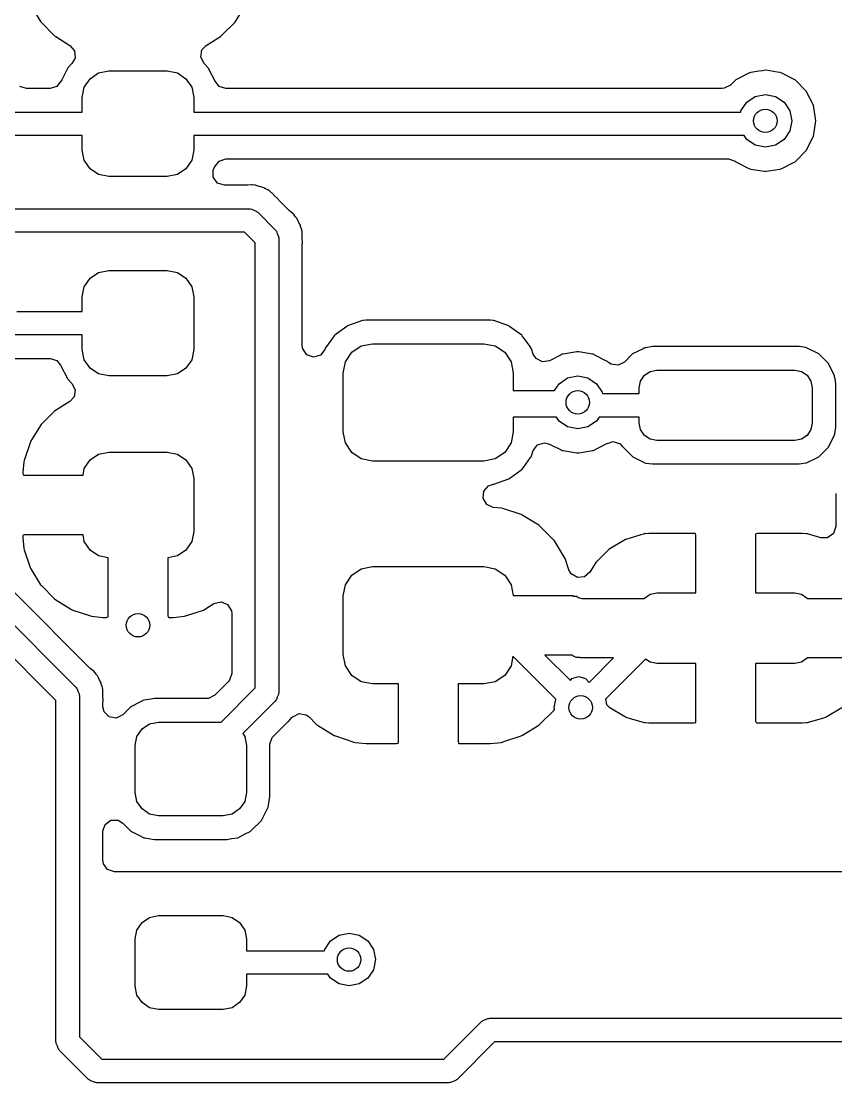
# Model space of a CAD drawing. Extents: x 97 to 313, y -173 to 213.
# Drawn here: x 199.25 to 206.2, y -153.3 to -144.25 of the extents above; entities that cross this region are included whole.
import ezdxf

# ---------------------------------------------------------------- set-up
doc = ezdxf.new("R2010")
doc.units = 0
doc.layers.add('BLACK', color=7, linetype='CONTINUOUS')

msp = doc.modelspace()

# ---------------------------------------------------------------- linework, layer by layer
at = {"layer": 'BLACK', "linetype": 'CONTINUOUS'}
for p, q in [((199.335, -144.118), (199.419, -144.254)), ((201.082, -144.252), (201.166, -144.117)), ((199.419, -144.254), (199.426, -144.262)), ((199.426, -144.262), (199.539, -144.375)), ((200.962, -144.374), (201.075, -144.261)), ((201.075, -144.261), (201.082, -144.252)), ((199.539, -144.375), (199.548, -144.382)), ((199.548, -144.382), (199.669, -144.457)), ((200.831, -144.457), (200.954, -144.381)), ((200.954, -144.381), (200.962, -144.374)), ((199.669, -144.457), (199.709, -144.504)), ((199.709, -144.504), (199.713, -144.565)), ((200.785, -144.557), (200.795, -144.496)), ((200.795, -144.496), (200.831, -144.457)), ((199.713, -144.565), (199.687, -144.611)), ((200.813, -144.611), (200.785, -144.557)), ((199.648, -144.654), (199.599, -144.75)), ((199.651, -144.647), (199.648, -144.654)), ((199.648, -144.654), (199.648, -144.654)), ((199.687, -144.611), (199.651, -144.647)), ((199.841, -144.741), (199.914, -144.692)), ((199.914, -144.692), (200, -144.675)), ((200, -144.675), (200.5, -144.675)), ((200.5, -144.675), (200.586, -144.692)), ((200.586, -144.692), (200.659, -144.741)), ((200.849, -144.647), (200.813, -144.611)), ((200.852, -144.654), (200.849, -144.647)), ((200.91, -144.767), (200.852, -144.654)), ((200.852, -144.654), (200.852, -144.654)), ((205.467, -144.69), (205.46, -144.694)), ((205.475, -144.689), (205.467, -144.69)), ((205.545, -144.678), (205.475, -144.689)), ((205.475, -144.689), (205.475, -144.689)), ((205.576, -144.673), (205.545, -144.678)), ((205.6, -144.669), (205.576, -144.673)), ((205.637, -144.675), (205.6, -144.669)), ((205.7, -144.685), (205.637, -144.675)), ((205.725, -144.689), (205.7, -144.685)), ((205.733, -144.69), (205.725, -144.689)), ((205.725, -144.689), (205.725, -144.689)), ((205.74, -144.694), (205.733, -144.69)), ((199.588, -144.766), (199.559, -144.806)), ((199.59, -144.767), (199.588, -144.766)), ((199.599, -144.75), (199.59, -144.767)), ((199.792, -144.814), (199.841, -144.741)), ((200.659, -144.741), (200.708, -144.814)), ((200.912, -144.766), (200.91, -144.767)), ((200.941, -144.806), (200.912, -144.766)), ((205.347, -144.751), (205.303, -144.796)), ((205.354, -144.748), (205.347, -144.751)), ((205.46, -144.694), (205.354, -144.748)), ((205.354, -144.748), (205.354, -144.748)), ((205.46, -144.694), (205.46, -144.694)), ((205.846, -144.748), (205.74, -144.694)), ((205.74, -144.694), (205.74, -144.694)), ((205.853, -144.751), (205.846, -144.748)), ((205.846, -144.748), (205.846, -144.748)), ((205.949, -144.847), (205.853, -144.751)), ((199.299, -144.825), (199.241, -144.806)), ((199.501, -144.825), (199.299, -144.825)), ((199.559, -144.806), (199.501, -144.825)), ((199.775, -144.9), (199.792, -144.814)), ((200.708, -144.814), (200.725, -144.9)), ((200.999, -144.825), (200.941, -144.806)), ((205.233, -144.825), (200.999, -144.825)), ((205.248, -144.823), (205.233, -144.825)), ((205.303, -144.796), (205.248, -144.823)), ((206.01, -144.967), (205.949, -144.847)), ((199.775, -145.025), (199.775, -144.9)), ((200.725, -144.9), (200.725, -145.025)), ((205.392, -145.014), (205.441, -144.941)), ((205.441, -144.941), (205.514, -144.892)), ((205.514, -144.892), (205.6, -144.875)), ((205.6, -144.875), (205.686, -144.892)), ((205.686, -144.892), (205.759, -144.941)), ((205.759, -144.941), (205.808, -145.014)), ((199.066, -145.025), (199.775, -145.025)), ((200.725, -145.025), (205.39, -145.025)), ((205.39, -145.025), (205.392, -145.014)), ((205.808, -145.014), (205.825, -145.1)), ((206.031, -145.1), (206.01, -144.967)), ((205.825, -145.1), (205.808, -145.186)), ((206.01, -145.233), (206.031, -145.1)), ((199.775, -145.225), (199.025, -145.225)), ((199.775, -145.35), (199.775, -145.225)), ((205.418, -145.225), (200.725, -145.225)), ((200.725, -145.225), (200.725, -145.35)), ((205.441, -145.259), (205.418, -145.225)), ((205.808, -145.186), (205.759, -145.259)), ((206.006, -145.24), (206.01, -145.233)), ((205.514, -145.308), (205.441, -145.259)), ((205.6, -145.325), (205.514, -145.308)), ((205.686, -145.308), (205.6, -145.325)), ((205.759, -145.259), (205.686, -145.308)), ((205.949, -145.353), (205.977, -145.298)), ((205.977, -145.298), (206.006, -145.24)), ((205.977, -145.298), (205.977, -145.298)), ((206.006, -145.24), (206.006, -145.24)), ((199.792, -145.436), (199.775, -145.35)), ((200.725, -145.35), (200.708, -145.436)), ((205.853, -145.449), (205.949, -145.353)), ((199.841, -145.509), (199.792, -145.436)), ((200.708, -145.436), (200.659, -145.509)), ((200.892, -145.52), (200.898, -145.506)), ((200.898, -145.506), (200.91, -145.483)), ((200.91, -145.483), (200.912, -145.484)), ((200.912, -145.484), (200.941, -145.444)), ((200.941, -145.444), (200.999, -145.425)), ((200.999, -145.425), (205.285, -145.425)), ((205.285, -145.425), (205.342, -145.444)), ((205.342, -145.444), (205.347, -145.449)), ((205.347, -145.449), (205.354, -145.452)), ((205.354, -145.452), (205.354, -145.452)), ((205.354, -145.452), (205.459, -145.506)), ((205.459, -145.506), (205.467, -145.51)), ((205.733, -145.51), (205.74, -145.506)), ((205.74, -145.506), (205.846, -145.452)), ((205.846, -145.452), (205.853, -145.449)), ((205.846, -145.452), (205.846, -145.452)), ((199.914, -145.558), (199.841, -145.509)), ((200, -145.575), (199.914, -145.558)), ((200.5, -145.575), (200, -145.575)), ((200.586, -145.558), (200.5, -145.575)), ((200.659, -145.509), (200.586, -145.558)), ((200.892, -145.581), (200.892, -145.52)), ((200.928, -145.631), (200.892, -145.581)), ((205.467, -145.51), (205.475, -145.511)), ((205.475, -145.511), (205.475, -145.511)), ((205.475, -145.511), (205.592, -145.53)), ((205.592, -145.53), (205.6, -145.531)), ((205.6, -145.531), (205.608, -145.53)), ((205.608, -145.53), (205.725, -145.511)), ((205.725, -145.511), (205.733, -145.51)), ((205.725, -145.511), (205.725, -145.511)), ((200.987, -145.649), (200.928, -145.631)), ((201.173, -145.649), (200.987, -145.649)), ((201.186, -145.649), (201.173, -145.649)), ((201.215, -145.645), (201.186, -145.649)), ((201.224, -145.647), (201.215, -145.645)), ((201.247, -145.649), (201.224, -145.647)), ((201.224, -145.647), (201.224, -145.647)), ((201.224, -145.647), (201.224, -145.647)), ((201.253, -145.649), (201.247, -145.649)), ((201.259, -145.65), (201.253, -145.649)), ((201.266, -145.653), (201.259, -145.65)), ((201.284, -145.66), (201.266, -145.653)), ((201.266, -145.653), (201.266, -145.653)), ((201.298, -145.664), (201.284, -145.66)), ((201.324, -145.671), (201.298, -145.664)), ((201.331, -145.676), (201.324, -145.671)), ((201.333, -145.677), (201.331, -145.676)), ((201.331, -145.676), (201.331, -145.676)), ((201.353, -145.687), (201.333, -145.677)), ((201.363, -145.692), (201.353, -145.687)), ((201.37, -145.698), (201.363, -145.692)), ((201.385, -145.712), (201.37, -145.698)), ((201.389, -145.715), (201.385, -145.712)), ((201.393, -145.718), (201.389, -145.715)), ((201.407, -145.732), (201.393, -145.718)), ((201.409, -145.734), (201.407, -145.732)), ((201.445, -145.768), (201.409, -145.734)), ((201.448, -145.772), (201.445, -145.768)), ((201.45, -145.775), (201.448, -145.772)), ((201.543, -145.868), (201.45, -145.775)), ((199.091, -145.85), (201.2, -145.85)), ((201.2, -145.85), (201.208, -145.852)), ((201.208, -145.852), (201.216, -145.851)), ((201.216, -145.851), (201.237, -145.862)), ((201.237, -145.862), (201.259, -145.869)), ((201.259, -145.869), (201.264, -145.876)), ((201.553, -145.877), (201.543, -145.868)), ((201.264, -145.876), (201.271, -145.879)), ((201.271, -145.879), (201.421, -146.029)), ((201.576, -145.895), (201.553, -145.877)), ((201.581, -145.902), (201.576, -145.895)), ((201.581, -145.903), (201.581, -145.902)), ((201.596, -145.921), (201.581, -145.903)), ((201.6, -145.925), (201.596, -145.921)), ((201.604, -145.93), (201.6, -145.925)), ((201.607, -145.936), (201.604, -145.93)), ((201.615, -145.954), (201.607, -145.936)), ((201.607, -145.936), (201.607, -145.936)), ((201.621, -145.967), (201.615, -145.954)), ((201.159, -146.05), (199.05, -146.05)), ((201.25, -146.141), (201.159, -146.05)), ((201.421, -146.029), (201.424, -146.036)), ((201.424, -146.036), (201.431, -146.041)), ((201.431, -146.041), (201.438, -146.063)), ((201.635, -145.99), (201.621, -145.967)), ((201.637, -146.001), (201.635, -145.99)), ((201.644, -146.022), (201.637, -146.001)), ((201.645, -146.024), (201.644, -146.022)), ((201.648, -146.033), (201.645, -146.024)), ((201.645, -146.024), (201.645, -146.024)), ((201.649, -146.042), (201.648, -146.033)), ((201.649, -146.062), (201.649, -146.042)), ((201.25, -149.934), (201.25, -146.141)), ((201.438, -146.063), (201.449, -146.084)), ((201.449, -146.084), (201.448, -146.092)), ((201.448, -146.092), (201.45, -146.1)), ((201.45, -146.1), (201.45, -149.975)), ((201.65, -146.068), (201.649, -146.062)), ((201.65, -146.072), (201.65, -146.068)), ((201.65, -146.092), (201.65, -146.072)), ((201.651, -146.095), (201.65, -146.092)), ((201.652, -146.145), (201.651, -146.095)), ((201.65, -146.154), (201.651, -146.149)), ((201.65, -147.017), (201.65, -146.154)), ((201.651, -146.149), (201.652, -146.145)), ((199.841, -146.441), (199.914, -146.392)), ((199.914, -146.392), (200, -146.375)), ((200, -146.375), (200.5, -146.375)), ((200.5, -146.375), (200.586, -146.392)), ((200.586, -146.392), (200.659, -146.441)), ((199.792, -146.514), (199.841, -146.441)), ((200.659, -146.441), (200.708, -146.514)), ((199.775, -146.6), (199.792, -146.514)), ((200.708, -146.514), (200.725, -146.6)), ((199.775, -146.725), (199.775, -146.6)), ((200.725, -146.6), (200.725, -147.05)), ((199.216, -146.725), (199.775, -146.725)), ((202.031, -146.852), (201.971, -146.896)), ((202.037, -146.847), (202.031, -146.852)), ((202.031, -146.852), (202.031, -146.852)), ((202.165, -146.802), (202.037, -146.847)), ((202.171, -146.802), (202.165, -146.802)), ((202.194, -146.8), (202.171, -146.802)), ((202.171, -146.802), (202.171, -146.802)), ((202.196, -146.799), (202.194, -146.8)), ((202.194, -146.8), (202.194, -146.8)), ((203.254, -146.799), (202.196, -146.799)), ((203.256, -146.8), (203.254, -146.799)), ((203.279, -146.802), (203.256, -146.8)), ((203.256, -146.8), (203.256, -146.8)), ((203.285, -146.802), (203.279, -146.802)), ((203.279, -146.802), (203.279, -146.802)), ((203.413, -146.847), (203.285, -146.802)), ((203.419, -146.852), (203.413, -146.847)), ((203.479, -146.896), (203.419, -146.852)), ((203.419, -146.852), (203.419, -146.852)), ((199.775, -146.925), (199.175, -146.925)), ((199.775, -147.05), (199.775, -146.925)), ((201.923, -146.934), (201.856, -147.024)), ((201.928, -146.928), (201.923, -146.934)), ((201.971, -146.896), (201.928, -146.928)), ((203.522, -146.928), (203.479, -146.896)), ((203.527, -146.934), (203.522, -146.928)), ((203.594, -147.024), (203.527, -146.934)), ((201.655, -147.045), (201.65, -147.017)), ((201.689, -147.095), (201.655, -147.045)), ((201.845, -147.044), (201.843, -147.05)), ((201.847, -147.037), (201.845, -147.044)), ((201.845, -147.044), (201.845, -147.044)), ((201.856, -147.024), (201.847, -147.037)), ((202.073, -147.073), (202.154, -147.019)), ((202.154, -147.019), (202.25, -147)), ((202.25, -147), (203.2, -147)), ((203.2, -147), (203.296, -147.019)), ((203.296, -147.019), (203.377, -147.073)), ((203.603, -147.037), (203.594, -147.024)), ((203.605, -147.044), (203.603, -147.037)), ((203.621, -147.09), (203.605, -147.044)), ((203.605, -147.044), (203.605, -147.044)), ((204.557, -147.043), (204.468, -147.086)), ((204.566, -147.038), (204.557, -147.043)), ((204.573, -147.035), (204.566, -147.038)), ((204.566, -147.038), (204.566, -147.038)), ((204.58, -147.034), (204.573, -147.035)), ((204.581, -147.034), (204.58, -147.034)), ((204.638, -147.025), (204.581, -147.034)), ((204.642, -147.024), (204.638, -147.025)), ((204.638, -147.025), (204.638, -147.025)), ((205.883, -147.024), (204.642, -147.024)), ((205.887, -147.025), (205.883, -147.024)), ((205.944, -147.033), (205.887, -147.025)), ((205.887, -147.025), (205.887, -147.025)), ((205.952, -147.034), (205.944, -147.033)), ((205.944, -147.033), (205.944, -147.033)), ((206.056, -147.086), (205.952, -147.034)), ((199.202, -147.125), (199.501, -147.125)), ((199.501, -147.125), (199.559, -147.144)), ((199.792, -147.136), (199.775, -147.05)), ((199.841, -147.209), (199.792, -147.136)), ((200.708, -147.136), (200.659, -147.209)), ((200.725, -147.05), (200.708, -147.136)), ((201.747, -147.116), (201.689, -147.095)), ((201.806, -147.098), (201.747, -147.116)), ((201.843, -147.05), (201.806, -147.098)), ((202.019, -147.154), (202.073, -147.073)), ((203.377, -147.073), (203.431, -147.154)), ((203.645, -147.127), (203.621, -147.09)), ((203.699, -147.155), (203.645, -147.127)), ((203.86, -147.094), (203.76, -147.145)), ((203.867, -147.09), (203.86, -147.094)), ((203.86, -147.094), (203.86, -147.094)), ((203.875, -147.089), (203.867, -147.09)), ((203.992, -147.07), (203.875, -147.089)), ((203.875, -147.089), (203.875, -147.089)), ((204, -147.069), (203.992, -147.07)), ((204.008, -147.07), (204, -147.069)), ((204.125, -147.089), (204.008, -147.07)), ((204.133, -147.09), (204.125, -147.089)), ((204.125, -147.089), (204.125, -147.089)), ((204.14, -147.094), (204.133, -147.09)), ((204.246, -147.148), (204.14, -147.094)), ((204.14, -147.094), (204.14, -147.094)), ((204.462, -147.092), (204.398, -147.156)), ((204.468, -147.086), (204.462, -147.092)), ((206.133, -147.162), (206.056, -147.086)), ((199.559, -147.144), (199.588, -147.184)), ((199.588, -147.184), (199.59, -147.183)), ((199.59, -147.183), (199.648, -147.296)), ((199.914, -147.258), (199.841, -147.209)), ((200.659, -147.209), (200.586, -147.258)), ((202, -147.25), (202.019, -147.154)), ((203.431, -147.154), (203.45, -147.25)), ((203.76, -147.145), (203.699, -147.155)), ((204.253, -147.151), (204.246, -147.148)), ((204.246, -147.148), (204.246, -147.148)), ((204.259, -147.157), (204.253, -147.151)), ((204.265, -147.162), (204.259, -147.157)), ((204.283, -147.175), (204.265, -147.161)), ((204.265, -147.161), (204.265, -147.162)), ((204.344, -147.184), (204.283, -147.175)), ((204.398, -147.156), (204.344, -147.184)), ((204.618, -147.236), (204.675, -147.225)), ((204.675, -147.225), (205.85, -147.225)), ((205.85, -147.225), (205.907, -147.236)), ((206.139, -147.168), (206.133, -147.162)), ((206.19, -147.273), (206.139, -147.168)), ((199.648, -147.296), (199.651, -147.303)), ((199.651, -147.303), (199.687, -147.339)), ((200, -147.275), (199.914, -147.258)), ((200.5, -147.275), (200, -147.275)), ((200.586, -147.258), (200.5, -147.275)), ((202, -147.75), (202, -147.25)), ((203.45, -147.25), (203.45, -147.4)), ((203.841, -147.341), (203.914, -147.292)), ((203.914, -147.292), (204, -147.275)), ((204, -147.275), (204.086, -147.292)), ((204.086, -147.292), (204.159, -147.341)), ((204.536, -147.318), (204.569, -147.269)), ((204.569, -147.269), (204.618, -147.236)), ((205.907, -147.236), (205.956, -147.269)), ((205.956, -147.269), (205.989, -147.318)), ((206.191, -147.28), (206.19, -147.273)), ((206.191, -147.281), (206.191, -147.28)), ((206.191, -147.28), (206.191, -147.28)), ((206.194, -147.299), (206.191, -147.281)), ((206.2, -147.341), (206.194, -147.299)), ((199.687, -147.339), (199.715, -147.393)), ((199.715, -147.393), (199.705, -147.454)), ((203.45, -147.4), (203.801, -147.4)), ((203.801, -147.4), (203.841, -147.341)), ((204.159, -147.341), (204.208, -147.414)), ((204.525, -147.375), (204.536, -147.318)), ((204.525, -147.425), (204.525, -147.375)), ((205.989, -147.318), (206, -147.375)), ((206, -147.375), (206, -147.675)), ((206.2, -147.342), (206.2, -147.341)), ((206.2, -147.708), (206.2, -147.342)), ((199.669, -147.493), (199.546, -147.569)), ((199.705, -147.454), (199.669, -147.493)), ((204.208, -147.414), (204.21, -147.425)), ((204.21, -147.425), (204.525, -147.425)), ((199.538, -147.576), (199.425, -147.689)), ((199.546, -147.569), (199.538, -147.576)), ((203.818, -147.625), (203.45, -147.625)), ((203.45, -147.625), (203.45, -147.75)), ((203.841, -147.659), (203.818, -147.625)), ((203.914, -147.708), (203.841, -147.659)), ((204.159, -147.659), (204.086, -147.708)), ((204.182, -147.625), (204.159, -147.659)), ((204.525, -147.625), (204.182, -147.625)), ((204.525, -147.675), (204.525, -147.625)), ((204.536, -147.732), (204.525, -147.675)), ((206, -147.675), (205.989, -147.732)), ((199.418, -147.698), (199.334, -147.833)), ((199.425, -147.689), (199.418, -147.698)), ((202.019, -147.846), (202, -147.75)), ((203.45, -147.75), (203.431, -147.846)), ((204, -147.725), (203.914, -147.708)), ((204.086, -147.708), (204, -147.725)), ((204.569, -147.781), (204.536, -147.732)), ((205.989, -147.732), (205.956, -147.781)), ((206.191, -147.777), (206.192, -147.769)), ((206.192, -147.769), (206.2, -147.712)), ((206.192, -147.769), (206.192, -147.769)), ((206.2, -147.712), (206.2, -147.708)), ((206.2, -147.712), (206.2, -147.712)), ((199.329, -147.844), (199.279, -147.995)), ((199.334, -147.833), (199.329, -147.844)), ((202.073, -147.927), (202.019, -147.846)), ((203.431, -147.846), (203.377, -147.927)), ((203.658, -147.862), (203.717, -147.844)), ((203.717, -147.844), (203.76, -147.855)), ((203.76, -147.855), (203.86, -147.906)), ((204.161, -147.896), (204.253, -147.849)), ((204.253, -147.849), (204.254, -147.85)), ((204.254, -147.85), (204.303, -147.834)), ((204.303, -147.834), (204.361, -147.853)), ((204.361, -147.853), (204.383, -147.875)), ((204.618, -147.814), (204.569, -147.781)), ((204.675, -147.825), (204.618, -147.814)), ((205.85, -147.825), (204.675, -147.825)), ((205.907, -147.814), (205.85, -147.825)), ((205.956, -147.781), (205.907, -147.814)), ((206.139, -147.881), (206.191, -147.777)), ((199.841, -147.991), (199.914, -147.942)), ((199.914, -147.942), (200, -147.925)), ((200, -147.925), (200.5, -147.925)), ((200.5, -147.925), (200.586, -147.942)), ((200.586, -147.942), (200.659, -147.991)), ((202.154, -147.981), (202.073, -147.927)), ((203.377, -147.927), (203.296, -147.981)), ((203.605, -147.956), (203.621, -147.91)), ((203.621, -147.91), (203.658, -147.862)), ((203.86, -147.906), (203.867, -147.91)), ((203.867, -147.91), (203.875, -147.911)), ((203.875, -147.911), (203.875, -147.911)), ((203.875, -147.911), (203.992, -147.93)), ((203.992, -147.93), (204, -147.931)), ((204, -147.931), (204.008, -147.93)), ((204.008, -147.93), (204.125, -147.911)), ((204.125, -147.911), (204.133, -147.91)), ((204.125, -147.911), (204.125, -147.911)), ((204.133, -147.91), (204.161, -147.896)), ((204.383, -147.875), (204.386, -147.882)), ((204.386, -147.882), (204.469, -147.964)), ((206.057, -147.964), (206.139, -147.881)), ((199.277, -148.006), (199.267, -148.099)), ((199.279, -147.995), (199.277, -148.006)), ((199.792, -148.064), (199.841, -147.991)), ((200.659, -147.991), (200.708, -148.064)), ((202.25, -148), (202.154, -147.981)), ((203.2, -148), (202.25, -148)), ((203.296, -147.981), (203.2, -148)), ((203.536, -148.054), (203.598, -147.969)), ((203.598, -147.969), (203.603, -147.963)), ((203.598, -147.969), (203.598, -147.969)), ((203.603, -147.963), (203.605, -147.956)), ((204.469, -147.964), (204.573, -148.016)), ((204.573, -148.016), (204.581, -148.017)), ((204.581, -148.017), (204.581, -148.017)), ((204.581, -148.017), (204.638, -148.025)), ((204.638, -148.025), (204.638, -148.025)), ((204.638, -148.025), (204.642, -148.025)), ((204.642, -148.025), (205.883, -148.025)), ((205.883, -148.025), (205.887, -148.025)), ((205.887, -148.025), (205.944, -148.016)), ((205.887, -148.025), (205.887, -148.025)), ((205.944, -148.016), (205.945, -148.016)), ((205.945, -148.016), (205.952, -148.015)), ((205.952, -148.015), (206.057, -147.964)), ((199.267, -148.099), (199.267, -148.104)), ((199.267, -148.104), (199.267, -148.105)), ((199.267, -148.105), (199.271, -148.118)), ((199.271, -148.118), (199.275, -148.121)), ((199.275, -148.121), (199.781, -148.121)), ((199.781, -148.121), (199.792, -148.064)), ((200.708, -148.064), (200.725, -148.15)), ((203.421, -148.147), (203.516, -148.077)), ((203.516, -148.077), (203.522, -148.072)), ((203.522, -148.072), (203.536, -148.054)), ((200.725, -148.15), (200.725, -148.6)), ((203.199, -148.257), (203.24, -148.211)), ((203.24, -148.211), (203.274, -148.2)), ((203.273, -148.199), (203.279, -148.198)), ((203.274, -148.2), (203.273, -148.199)), ((203.279, -148.198), (203.285, -148.198)), ((203.285, -148.198), (203.413, -148.153)), ((203.413, -148.153), (203.421, -148.147)), ((203.193, -148.317), (203.199, -148.257)), ((206.201, -148.278), (206.2, -148.292)), ((206.2, -148.292), (206.2, -148.559)), ((203.224, -148.37), (203.193, -148.317)), ((203.28, -148.395), (203.224, -148.37)), ((203.349, -148.402), (203.28, -148.395)), ((203.36, -148.404), (203.349, -148.402)), ((203.517, -148.457), (203.36, -148.404)), ((203.527, -148.461), (203.517, -148.457)), ((203.668, -148.548), (203.527, -148.461)), ((203.677, -148.555), (203.668, -148.548)), ((203.794, -148.672), (203.677, -148.555)), ((206.2, -148.559), (206.181, -148.618)), ((199.27, -148.633), (199.267, -148.637)), ((199.267, -148.637), (199.267, -148.646)), ((199.267, -148.646), (199.267, -148.651)), ((199.267, -148.651), (199.277, -148.746)), ((199.283, -148.629), (199.27, -148.633)), ((199.781, -148.629), (199.283, -148.629)), ((199.792, -148.686), (199.781, -148.629)), ((200.725, -148.6), (200.708, -148.686)), ((203.801, -148.681), (203.794, -148.672)), ((204.406, -148.669), (204.274, -148.748)), ((204.418, -148.665), (204.406, -148.669)), ((204.566, -148.621), (204.418, -148.665)), ((204.576, -148.62), (204.566, -148.621)), ((204.607, -148.617), (204.576, -148.62)), ((204.61, -148.617), (204.607, -148.617)), ((205, -148.617), (204.61, -148.617)), ((205.004, -148.62), (205, -148.617)), ((205.008, -148.633), (205.004, -148.62)), ((205.008, -149.125), (205.008, -148.633)), ((205.519, -148.621), (205.516, -148.625)), ((205.516, -148.625), (205.516, -149.125)), ((205.532, -148.617), (205.519, -148.621)), ((205.915, -148.617), (205.532, -148.617)), ((205.918, -148.617), (205.915, -148.617)), ((205.949, -148.62), (205.918, -148.617)), ((205.959, -148.621), (205.949, -148.62)), ((206.073, -148.655), (205.959, -148.621)), ((206.131, -148.654), (206.073, -148.655)), ((206.181, -148.618), (206.131, -148.654)), ((199.277, -148.746), (199.279, -148.756)), ((199.279, -148.756), (199.33, -148.908)), ((199.841, -148.759), (199.792, -148.686)), ((199.914, -148.808), (199.841, -148.759)), ((200.659, -148.759), (200.586, -148.808)), ((200.708, -148.686), (200.659, -148.759)), ((203.888, -148.821), (203.801, -148.681)), ((204.264, -148.755), (204.155, -148.864)), ((204.274, -148.748), (204.264, -148.755)), ((199.996, -148.824), (199.914, -148.808)), ((199.996, -149.325), (199.996, -148.824)), ((200.586, -148.808), (200.504, -148.824)), ((200.504, -148.824), (200.504, -149.317)), ((203.893, -148.832), (203.888, -148.821)), ((203.925, -148.928), (203.893, -148.832)), ((199.33, -148.908), (199.335, -148.918)), ((199.335, -148.918), (199.419, -149.054)), ((202.073, -148.973), (202.154, -148.919)), ((202.154, -148.919), (202.25, -148.9)), ((202.25, -148.9), (203.2, -148.9)), ((203.2, -148.9), (203.296, -148.919)), ((203.296, -148.919), (203.377, -148.973)), ((203.945, -148.962), (203.925, -148.928)), ((204.148, -148.874), (204.104, -148.947)), ((204.155, -148.864), (204.148, -148.874)), ((202.019, -149.054), (202.073, -148.973)), ((203.377, -148.973), (203.431, -149.054)), ((203.997, -148.994), (203.945, -148.962)), ((204.058, -148.988), (203.997, -148.994)), ((204.104, -148.947), (204.058, -148.988)), ((199.843, -149.768), (199.2, -149.125)), ((199.419, -149.054), (199.426, -149.062)), ((199.426, -149.062), (199.539, -149.175)), ((202, -149.15), (202.019, -149.054)), ((203.431, -149.054), (203.449, -149.146)), ((204.618, -149.136), (204.675, -149.125)), ((204.675, -149.125), (205.008, -149.125)), ((205.516, -149.125), (205.85, -149.125)), ((205.85, -149.125), (205.907, -149.136)), ((199.539, -149.175), (199.548, -149.182)), ((199.548, -149.182), (199.683, -149.266)), ((200.818, -149.265), (200.898, -149.215)), ((200.898, -149.215), (200.958, -149.201)), ((200.958, -149.201), (201.014, -149.224)), ((202, -149.65), (202, -149.15)), ((203.449, -149.146), (203.958, -149.146)), ((203.958, -149.146), (203.958, -149.151)), ((203.958, -149.151), (203.989, -149.151)), ((203.989, -149.151), (204.004, -149.162)), ((204.004, -149.162), (204.035, -149.171)), ((204.035, -149.171), (204.568, -149.171)), ((204.568, -149.171), (204.569, -149.169)), ((204.569, -149.169), (204.618, -149.136)), ((205.907, -149.136), (205.956, -149.169)), ((205.956, -149.169), (205.957, -149.171)), ((205.957, -149.171), (206.489, -149.171)), ((199.021, -149.229), (199.721, -149.929)), ((199.683, -149.266), (199.694, -149.271)), ((199.694, -149.271), (199.845, -149.321)), ((200.656, -149.321), (200.808, -149.27)), ((200.808, -149.27), (200.818, -149.265)), ((201.014, -149.224), (201.047, -149.276)), ((201.047, -149.276), (201.049, -149.3)), ((201.049, -149.3), (201.049, -149.81)), ((199.845, -149.321), (199.856, -149.323)), ((199.856, -149.323), (199.949, -149.333)), ((199.949, -149.333), (199.954, -149.333)), ((199.954, -149.333), (199.98, -149.333)), ((199.98, -149.333), (199.993, -149.329)), ((199.993, -149.329), (199.996, -149.325)), ((200.504, -149.317), (200.508, -149.33)), ((200.508, -149.33), (200.512, -149.333)), ((200.512, -149.333), (200.546, -149.333)), ((200.546, -149.333), (200.551, -149.333)), ((200.551, -149.333), (200.646, -149.323)), ((200.646, -149.323), (200.656, -149.321)), ((199.55, -150.041), (198.909, -149.4)), ((202.019, -149.746), (202, -149.65)), ((203.447, -149.664), (203.431, -149.746)), ((203.814, -150.03), (203.447, -149.664)), ((203.72, -149.654), (203.938, -149.872)), ((203.95, -149.654), (203.72, -149.654)), ((203.959, -149.661), (203.95, -149.654)), ((203.987, -149.675), (203.959, -149.661)), ((202.073, -149.827), (202.019, -149.746)), ((203.431, -149.746), (203.377, -149.827)), ((204.02, -149.675), (203.987, -149.675)), ((204.02, -149.679), (204.02, -149.675)), ((204.305, -149.679), (204.02, -149.679)), ((204.096, -149.888), (204.305, -149.679)), ((204.579, -149.688), (204.236, -150.03)), ((204.618, -149.714), (204.579, -149.688)), ((204.675, -149.725), (204.618, -149.714)), ((205.008, -149.725), (204.675, -149.725)), ((205.008, -150.225), (205.008, -149.725)), ((205.85, -149.725), (205.516, -149.725)), ((205.516, -149.725), (205.516, -150.217)), ((205.907, -149.714), (205.85, -149.725)), ((205.956, -149.681), (205.907, -149.714)), ((205.957, -149.679), (205.956, -149.681)), ((206.49, -149.679), (205.957, -149.679)), ((199.853, -149.777), (199.843, -149.768)), ((199.876, -149.795), (199.853, -149.777)), ((199.881, -149.802), (199.876, -149.795)), ((199.881, -149.803), (199.881, -149.802)), ((199.896, -149.821), (199.881, -149.803)), ((199.9, -149.825), (199.896, -149.821)), ((199.904, -149.83), (199.9, -149.825)), ((199.907, -149.836), (199.904, -149.83)), ((199.915, -149.854), (199.907, -149.836)), ((201.049, -149.81), (201.031, -149.868)), ((202.154, -149.881), (202.073, -149.827)), ((203.377, -149.827), (203.296, -149.881)), ((203.951, -149.855), (204.009, -149.836)), ((204.009, -149.836), (204.067, -149.855)), ((199.721, -149.929), (199.724, -149.936)), ((199.724, -149.936), (199.731, -149.941)), ((199.731, -149.941), (199.738, -149.963)), ((199.921, -149.867), (199.915, -149.854)), ((199.935, -149.89), (199.921, -149.867)), ((199.937, -149.899), (199.935, -149.89)), ((199.937, -149.901), (199.937, -149.899)), ((199.937, -149.899), (199.937, -149.899)), ((199.944, -149.922), (199.937, -149.901)), ((199.948, -149.933), (199.944, -149.922)), ((199.949, -149.947), (199.948, -149.933)), ((201.021, -149.88), (200.905, -149.996)), ((200.959, -150.225), (201.25, -149.934)), ((201.031, -149.868), (201.021, -149.88)), ((202.25, -149.9), (202.154, -149.881)), ((202.471, -149.9), (202.25, -149.9)), ((202.471, -150.4), (202.471, -149.9)), ((203.2, -149.9), (202.979, -149.9)), ((202.979, -149.9), (202.979, -150.392)), ((203.296, -149.881), (203.2, -149.9)), ((203.938, -149.872), (203.951, -149.855)), ((204.067, -149.855), (204.094, -149.885)), ((204.094, -149.885), (204.096, -149.888)), ((199.738, -149.963), (199.749, -149.984)), ((199.749, -149.984), (199.748, -149.992)), ((199.748, -149.992), (199.75, -150)), ((199.75, -150), (199.75, -152.909)), ((199.949, -149.962), (199.949, -149.947)), ((199.95, -149.968), (199.949, -149.962)), ((199.95, -149.972), (199.95, -149.968)), ((199.95, -149.992), (199.95, -149.972)), ((199.951, -149.995), (199.95, -149.992)), ((199.952, -150.045), (199.951, -149.995)), ((200.362, -150.029), (200.3, -150.039)), ((200.39, -150.025), (200.362, -150.029)), ((200.393, -150.025), (200.39, -150.025)), ((200.39, -150.025), (200.39, -150.025)), ((200.435, -150.025), (200.393, -150.025)), ((200.835, -150.024), (200.435, -150.025)), ((200.85, -150.023), (200.835, -150.024)), ((200.905, -149.996), (200.85, -150.023)), ((201.438, -150.012), (201.431, -150.034)), ((201.449, -149.991), (201.438, -150.012)), ((201.45, -149.975), (201.448, -149.983)), ((201.448, -149.983), (201.449, -149.991)), ((203.8, -150.1), (203.814, -150.03)), ((204.236, -150.03), (204.245, -150.076)), ((199.55, -152.95), (199.55, -150.041)), ((199.95, -150.054), (199.951, -150.049)), ((199.95, -150.094), (199.95, -150.054)), ((199.961, -150.139), (199.95, -150.094)), ((199.951, -150.049), (199.952, -150.045)), ((200.187, -150.097), (200.12, -150.164)), ((200.194, -150.093), (200.187, -150.097)), ((200.265, -150.057), (200.194, -150.093)), ((200.194, -150.093), (200.194, -150.093)), ((200.3, -150.039), (200.265, -150.057)), ((201.421, -150.046), (201.143, -150.323)), ((201.424, -150.039), (201.421, -150.046)), ((201.431, -150.034), (201.424, -150.039)), ((203.795, -150.127), (203.802, -150.118)), ((203.803, -150.116), (203.8, -150.1)), ((203.802, -150.118), (203.803, -150.116)), ((204.245, -150.076), (204.264, -150.095)), ((204.264, -150.095), (204.274, -150.102)), ((204.274, -150.102), (204.406, -150.181)), ((206.119, -150.181), (206.251, -150.102)), ((200.005, -150.182), (199.961, -150.139)), ((200.065, -150.192), (200.005, -150.182)), ((200.12, -150.164), (200.065, -150.192)), ((201.532, -150.22), (201.566, -150.184)), ((201.566, -150.184), (201.568, -150.182)), ((201.568, -150.182), (201.569, -150.181)), ((201.569, -150.181), (201.623, -150.153)), ((201.623, -150.153), (201.684, -150.163)), ((201.684, -150.163), (201.709, -150.181)), ((201.709, -150.181), (201.773, -150.245)), ((203.678, -150.244), (203.795, -150.127)), ((204.406, -150.181), (204.418, -150.185)), ((204.418, -150.185), (204.566, -150.229)), ((205.959, -150.229), (206.107, -150.185)), ((206.107, -150.185), (206.119, -150.181)), ((200.24, -150.348), (200.284, -150.284)), ((200.284, -150.284), (200.348, -150.24)), ((200.348, -150.24), (200.425, -150.225)), ((200.425, -150.225), (200.959, -150.225)), ((201.404, -150.345), (201.525, -150.225)), ((201.525, -150.225), (201.528, -150.223)), ((201.528, -150.223), (201.532, -150.22)), ((201.773, -150.245), (201.782, -150.252)), ((201.782, -150.252), (201.923, -150.339)), ((203.529, -150.338), (203.669, -150.251)), ((203.669, -150.251), (203.678, -150.244)), ((204.566, -150.229), (204.576, -150.23)), ((204.576, -150.23), (204.607, -150.233)), ((204.607, -150.233), (204.61, -150.233)), ((204.61, -150.233), (204.993, -150.233)), ((204.993, -150.233), (205.006, -150.229)), ((205.006, -150.229), (205.008, -150.225)), ((205.516, -150.217), (205.521, -150.23)), ((205.521, -150.23), (205.525, -150.233)), ((205.525, -150.233), (205.915, -150.233)), ((205.915, -150.233), (205.918, -150.233)), ((205.918, -150.233), (205.949, -150.23)), ((205.949, -150.23), (205.959, -150.229)), ((200.225, -150.425), (200.24, -150.348)), ((201.143, -150.323), (201.16, -150.348)), ((201.16, -150.348), (201.175, -150.425)), ((201.375, -150.415), (201.394, -150.357)), ((201.394, -150.357), (201.404, -150.345)), ((201.923, -150.339), (201.933, -150.343)), ((201.933, -150.343), (202.09, -150.396)), ((202.979, -150.392), (202.983, -150.405)), ((203.361, -150.395), (203.518, -150.343)), ((203.518, -150.343), (203.529, -150.338)), ((200.225, -150.825), (200.225, -150.425)), ((201.175, -150.425), (201.175, -150.825)), ((201.375, -150.857), (201.375, -150.415)), ((202.09, -150.396), (202.101, -150.398)), ((202.101, -150.398), (202.197, -150.408)), ((202.197, -150.408), (202.202, -150.408)), ((202.202, -150.408), (202.455, -150.408)), ((202.455, -150.408), (202.468, -150.404)), ((202.468, -150.404), (202.471, -150.4)), ((202.983, -150.405), (202.987, -150.408)), ((202.987, -150.408), (203.248, -150.408)), ((203.248, -150.408), (203.253, -150.408)), ((203.253, -150.408), (203.351, -150.398)), ((203.351, -150.398), (203.361, -150.395)), ((200.24, -150.902), (200.225, -150.825)), ((201.175, -150.825), (201.16, -150.902)), ((200.284, -150.966), (200.24, -150.902)), ((201.16, -150.902), (201.116, -150.966)), ((201.361, -150.95), (201.363, -150.933)), ((201.363, -150.933), (201.375, -150.86)), ((201.375, -150.86), (201.375, -150.857)), ((201.375, -150.86), (201.375, -150.86)), ((200.348, -151.01), (200.284, -150.966)), ((200.425, -151.025), (200.348, -151.01)), ((200.975, -151.025), (200.425, -151.025)), ((201.052, -151.01), (200.975, -151.025)), ((201.116, -150.966), (201.052, -151.01)), ((201.303, -151.063), (201.322, -151.025)), ((201.322, -151.025), (201.357, -150.957)), ((201.357, -150.957), (201.361, -150.95)), ((201.357, -150.957), (201.357, -150.957)), ((199.95, -151.156), (199.969, -151.098)), ((199.969, -151.098), (200.019, -151.062)), ((200.019, -151.062), (200.08, -151.062)), ((200.08, -151.062), (200.12, -151.086)), ((200.12, -151.086), (200.187, -151.153)), ((201.213, -151.153), (201.303, -151.063)), ((199.95, -151.403), (199.95, -151.156)), ((200.187, -151.153), (200.194, -151.157)), ((200.194, -151.157), (200.194, -151.157)), ((200.194, -151.157), (200.256, -151.189)), ((200.256, -151.189), (200.3, -151.211)), ((201.1, -151.211), (201.157, -151.182)), ((201.157, -151.182), (201.206, -151.157)), ((201.206, -151.157), (201.213, -151.153)), ((201.206, -151.157), (201.206, -151.157)), ((200.3, -151.211), (200.307, -151.212)), ((200.307, -151.212), (200.307, -151.212)), ((200.307, -151.212), (200.39, -151.225)), ((200.39, -151.225), (200.39, -151.225)), ((200.39, -151.225), (200.393, -151.225)), ((200.393, -151.225), (200.7, -151.225)), ((200.7, -151.225), (201.007, -151.225)), ((201.007, -151.225), (201.01, -151.225)), ((201.01, -151.225), (201.047, -151.219)), ((201.01, -151.225), (201.01, -151.225)), ((201.047, -151.219), (201.1, -151.211)), ((199.955, -151.433), (199.95, -151.403)), ((199.991, -151.483), (199.955, -151.433)), ((200.05, -151.502), (199.991, -151.483)), ((211.469, -151.501), (200.05, -151.502)), ((200.284, -151.934), (200.348, -151.89)), ((200.348, -151.89), (200.425, -151.875)), ((200.425, -151.875), (200.975, -151.875)), ((200.975, -151.875), (201.052, -151.89)), ((201.052, -151.89), (201.116, -151.934)), ((200.225, -152.075), (200.24, -151.998)), ((200.24, -151.998), (200.284, -151.934)), ((201.116, -151.934), (201.16, -151.998)), ((201.16, -151.998), (201.175, -152.075)), ((200.225, -152.475), (200.225, -152.075)), ((201.175, -152.075), (201.175, -152.175)), ((201.842, -152.164), (201.891, -152.091)), ((201.891, -152.091), (201.964, -152.042)), ((201.964, -152.042), (202.05, -152.025)), ((202.05, -152.025), (202.136, -152.042)), ((202.136, -152.042), (202.209, -152.091)), ((202.209, -152.091), (202.258, -152.164)), ((201.175, -152.175), (201.84, -152.175)), ((201.84, -152.175), (201.842, -152.164)), ((202.258, -152.164), (202.275, -152.25)), ((202.275, -152.25), (202.258, -152.336)), ((201.868, -152.375), (201.175, -152.375)), ((201.175, -152.375), (201.175, -152.475)), ((201.891, -152.409), (201.868, -152.375)), ((202.258, -152.336), (202.209, -152.409)), ((200.24, -152.552), (200.225, -152.475)), ((201.175, -152.475), (201.16, -152.552)), ((201.964, -152.458), (201.891, -152.409)), ((202.05, -152.475), (201.964, -152.458)), ((202.136, -152.458), (202.05, -152.475)), ((202.209, -152.409), (202.136, -152.458)), ((200.284, -152.616), (200.24, -152.552)), ((201.16, -152.552), (201.116, -152.616)), ((200.348, -152.66), (200.284, -152.616)), ((201.116, -152.616), (201.052, -152.66)), ((200.425, -152.675), (200.348, -152.66)), ((200.975, -152.675), (200.425, -152.675)), ((201.052, -152.66), (200.975, -152.675)), ((202.859, -153.1), (203.179, -152.779)), ((203.179, -152.779), (203.186, -152.776)), ((203.186, -152.776), (203.191, -152.769)), ((203.191, -152.769), (203.213, -152.762)), ((203.213, -152.762), (203.234, -152.751)), ((203.234, -152.751), (203.242, -152.752)), ((203.242, -152.752), (203.25, -152.75)), ((203.25, -152.75), (213.759, -152.75)), ((199.75, -152.909), (199.941, -153.1)), ((199.552, -152.958), (199.55, -152.95)), ((199.551, -152.966), (199.552, -152.958)), ((199.562, -152.987), (199.551, -152.966)), ((199.569, -153.009), (199.562, -152.987)), ((199.576, -153.014), (199.569, -153.009)), ((199.579, -153.021), (199.576, -153.014)), ((203.291, -152.95), (202.971, -153.271)), ((213.8, -152.95), (203.291, -152.95)), ((199.829, -153.271), (199.579, -153.021)), ((199.941, -153.1), (202.859, -153.1)), ((199.836, -153.274), (199.829, -153.271)), ((199.841, -153.281), (199.836, -153.274)), ((199.863, -153.288), (199.841, -153.281)), ((199.884, -153.299), (199.863, -153.288)), ((202.937, -153.288), (202.916, -153.299)), ((202.959, -153.281), (202.937, -153.288)), ((202.964, -153.274), (202.959, -153.281)), ((202.971, -153.271), (202.964, -153.274)), ((199.892, -153.298), (199.884, -153.299)), ((199.9, -153.3), (199.892, -153.298)), ((202.9, -153.3), (199.9, -153.3)), ((202.908, -153.298), (202.9, -153.3)), ((202.916, -153.299), (202.908, -153.298))]:
    msp.add_line(p, q, dxfattribs=at)
at = {"layer": 'BLACK'}
for centre in [(205.6, -145.1), (204, -147.5), (200.25, -149.4), (204.025, -150.1), (202.05, -152.25)]:
    msp.add_circle(centre, 0.1, dxfattribs=at)

doc.saveas('drawing.dxf')
